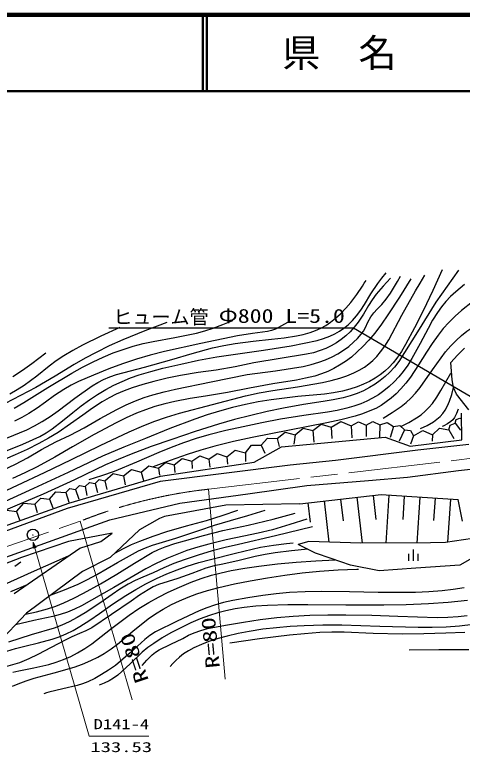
# Model space of a CAD drawing. Units: millimetres, scale not verified. Extents: x 40000 to 680000, y 20000 to 380000.
# Drawn here: x 273080 to 331731, y 283303 to 380000 of the extents above; entities that cross this region are included whole.
import ezdxf
from ezdxf.enums import TextEntityAlignment as Align

# ---------------------------------------------------------------- set-up
doc = ezdxf.new("R2010")
doc.units = ezdxf.units.MM
doc.header["$LTSCALE"] = 1000
doc.linetypes.add('CHAIN', pattern=[18.5, 12, -1.5, 3.5, -1.5])
for name, color, linetype, lineweight in [('M-BGD', 7, 'Continuous', 25), ('M-BGD-HTXT', 7, 'Continuous', 13), ('M-BMK', 2, 'CHAIN', 13), ('M-TTL', 2, 'Continuous', 140), ('M-TTL-LINE', 7, 'Continuous', 50)]:
    doc.layers.add(name, color=color, linetype=linetype, lineweight=lineweight)
doc.layers.add('M-BMK-SRVR', color=7, linetype='Continuous')
doc.layers.add('M-TTL-TXT', color=7, linetype='Continuous')
doc.styles.add('ＭＳ ゴシック', font='')
doc.styles.get('ＭＳ ゴシック').set_extended_font_data('MS Gothic')

# ---------------------------------------------------------------- blocks, each defined once
blk = doc.blocks.new('BUHIN96')
at = {"color": 3, "linetype": 'Continuous', "lineweight": 25}
for radius in [746, 22.5]:
    blk.add_circle((0, 0), radius, dxfattribs=at)

msp = doc.modelspace()

# ---------------------------------------------------------------- linework, layer by layer
at = {"layer": 'M-BGD'}
for p, q in [((317480, 338908), (285420, 338908)), ((342273, 324375), (317480, 338908)), ((331100, 335345), (332035, 336280)), ((330224, 334384), (331100, 335345)), ((330399, 332134), (330224, 334384)), ((330603, 331111), (330399, 332134)), ((330983, 330235), (330603, 331111)), ((332585, 328212), (330983, 330235)), ((330789, 326433), (330930, 326934)), ((330930, 326934), (331415, 327122)), ((331415, 327122), (331549, 327080)), ((331687, 324261), (331627, 327763)), ((312168, 325493), (313249, 326308)), ((313249, 326308), (314549, 325931)), ((314549, 325931), (315819, 326684)), ((314549, 325931), (314621, 324447)), ((315819, 326684), (317182, 326119)), ((317182, 326119), (318138, 326637)), ((317182, 326119), (317253, 324510)), ((318138, 326637), (319125, 326182)), ((319125, 326182), (320018, 326668)), ((319125, 326182), (319139, 324698)), ((320018, 326668), (320943, 326245)), ((320943, 326245), (320894, 324635)), ((320943, 326245), (321885, 326560)), ((321885, 326560), (322703, 325994)), ((322703, 325994), (322273, 324573)), ((322703, 325994), (323534, 326135)), ((323534, 326135), (324145, 325555)), ((329974, 325555), (330162, 326198)), ((330162, 326198), (330789, 326433)), ((330789, 326433), (331487, 325513)), ((307467, 324427), (308532, 325273)), ((308532, 325273), (309848, 324929)), ((309848, 324929), (309669, 323695)), ((309848, 324929), (310867, 325790)), ((310867, 325790), (312168, 325493)), ((312168, 325493), (312301, 323946)), ((324145, 325555), (323464, 324071)), ((324145, 325555), (324928, 325477)), ((324928, 325477), (325336, 324803)), ((325336, 324803), (326558, 325493)), ((326558, 325493), (327843, 324929)), ((327843, 324929), (327789, 324071)), ((327843, 324929), (328752, 325775)), ((328752, 325775), (329974, 325555)), ((329974, 325555), (330609, 324447)), ((305398, 323550), (306213, 324506)), ((306213, 324506), (307467, 324427)), ((307467, 324427), (307726, 323382)), ((308058, 323362), (321627, 324620)), ((321627, 324620), (324890, 323453)), ((324890, 323453), (331687, 324261)), ((325336, 324803), (324968, 323695)), ((303330, 322547), (304113, 323565)), ((304113, 323565), (305398, 323550)), ((304465, 321356), (308058, 323362)), ((305398, 323550), (305846, 322504)), ((332592, 323673), (325917, 322925)), ((296304, 321481), (297339, 322155)), ((297339, 322155), (298498, 321732)), ((298498, 321732), (299611, 322484)), ((299611, 322484), (300880, 322045)), ((300880, 322045), (301979, 322909)), ((300880, 322045), (300957, 321063)), ((301979, 322909), (303330, 322547)), ((303330, 322547), (303338, 321439)), ((325917, 322925), (315101, 321548)), ((291917, 320541), (292841, 321278)), ((292172, 319482), (304465, 321356)), ((292841, 321278), (293985, 320980)), ((293985, 320980), (295019, 321810)), ((295019, 321810), (296304, 321481)), ((296304, 321481), (296318, 320498)), ((298498, 321732), (298638, 320686)), ((315101, 321548), (309174, 320949)), ((331239, 320225), (338120, 321034)), ((287341, 319538), (288375, 320369)), ((288375, 320369), (289660, 320040)), ((289660, 320040), (290663, 320854)), ((290663, 320854), (291917, 320541)), ((291917, 320541), (292065, 319621)), ((309174, 320949), (292139, 318824)), ((293985, 320980), (294071, 319997)), ((324556, 319352), (331239, 320225)), ((280160, 315949), (292172, 319482)), ((284897, 318911), (285962, 319836)), ((285962, 319836), (287341, 319538)), ((287341, 319538), (287552, 318367)), ((289660, 320040), (289934, 318931)), ((319430, 318916), (324556, 319352)), ((292139, 318824), (279969, 315262)), ((281042, 317752), (281583, 318277)), ((281583, 318277), (282327, 318159)), ((282327, 318159), (282875, 318669)), ((282327, 318159), (282538, 316988)), ((282875, 318669), (283612, 318535)), ((283612, 318535), (284160, 319045)), ((283612, 318535), (283917, 317364)), ((284160, 319045), (284897, 318911)), ((284897, 318911), (285170, 317741)), ((303621, 317180), (311356, 318261)), ((311356, 318261), (319430, 318916)), ((277626, 316467), (278472, 317439)), ((278472, 317439), (279757, 317345)), ((279757, 317345), (280298, 317869)), ((279757, 317345), (280156, 316111)), ((280298, 317869), (281042, 317752)), ((281042, 317752), (281472, 316487)), ((294720, 315980), (303621, 317180)), ((275692, 315820), (276497, 316627)), ((276497, 316627), (277626, 316467)), ((277626, 316467), (278088, 315359)), ((310447, 315888), (321119, 317087)), ((313649, 316247), (314256, 310845)), ((315783, 316487), (316104, 313631)), ((317918, 316727), (318594, 310710)), ((320052, 316967), (320404, 313842)), ((321119, 317087), (331186, 316431)), ((322126, 317022), (321715, 310721)), ((324139, 316890), (323938, 313809)), ((326153, 316759), (325760, 310735)), ((328166, 316628), (327974, 313688)), ((330179, 316497), (329811, 310846)), ((331775, 313592), (331186, 316431)), ((271622, 312907), (280160, 315949)), ((279969, 315262), (271801, 312261)), ((273310, 314880), (274266, 315946)), ((274266, 315946), (275692, 315820)), ((275692, 315820), (276019, 314732)), ((285528, 313770), (294720, 315980)), ((300757, 315706), (292713, 314226)), ((310447, 315888), (300757, 315706)), ((311514, 316007), (311801, 313461)), ((272025, 315053), (273310, 314880)), ((273310, 314880), (273700, 313792)), ((283102, 312889), (285528, 313770)), ((292067, 313957), (289444, 312478)), ((292713, 314226), (292067, 313957)), ((268511, 307680), (283102, 312889)), ((289444, 312478), (285570, 308819)), ((285828, 312049), (280125, 310919)), ((284375, 310946), (285828, 312049)), ((280125, 310919), (273976, 308834)), ((281631, 310058), (284375, 310946)), ((311615, 310930), (310226, 310551)), ((312509, 309425), (310226, 310551)), ((318436, 310709), (311615, 310930)), ((327561, 310741), (318436, 310709)), ((329518, 310804), (327561, 310741)), ((333061, 311315), (329518, 310804)), ((273003, 304103), (281631, 310058)), ((325306, 309905), (325306, 308405)), ((273976, 308834), (263161, 304611)), ((285570, 308819), (281977, 307000)), ((314549, 308700), (312509, 309425)), ((317088, 307839), (314549, 308700)), ((324706, 309309), (324706, 308409)), ((325906, 309309), (325906, 308409)), ((332728, 308580), (331425, 307830)), ((320851, 307068), (317088, 307839)), ((331425, 307830), (325663, 307436)), ((281977, 307000), (274633, 301539)), ((325663, 307436), (320851, 307068)), ((274633, 301539), (269479, 296166))]:
    msp.add_line(p, q, dxfattribs=at)
for points in [[(331231, 346533), (329734, 344430), (328289, 342298), (325884, 338407), (323409, 334516), (322839, 333796), (322218, 333111), (321628, 332548), (320995, 332029), (320305, 331545), (319579, 331110), (318788, 330707), (317972, 330359), (317062, 330043), (316138, 329784), (314830, 329500), (313497, 329272), (310904, 328879), (308317, 328427), (306158, 327980), (304006, 327474), (301901, 326931), (299799, 326327), (296724, 325343), (293655, 324298), (290980, 323373), (288319, 322389), (286636, 321708), (284974, 320970), (280905, 319026), (276812, 317137), (273406, 315697), (270000, 314262)], [(329100, 346548), (327878, 343844), (326605, 341173), (325477, 338959), (324286, 336752), (323748, 335850), (323159, 334978), (322673, 334359), (322142, 333781), (321584, 333267), (320985, 332797), (320298, 332338), (319576, 331928), (318770, 331543), (317941, 331214), (317000, 330910), (316049, 330666), (314862, 330435), (313665, 330263), (310172, 329929), (306668, 329532), (304988, 329252), (303326, 328914), (301621, 328504), (299921, 328034), (298288, 327539), (296662, 326984), (293424, 325750), (290200, 324457), (287377, 323310), (284580, 322109), (280063, 320003), (275542, 317876), (271252, 315934)], [(322336, 345477), (321371, 344430), (320455, 343348), (319923, 342628), (319435, 341865), (318785, 340764), (318082, 339694), (317586, 339054), (317036, 338446), (316484, 337921), (315882, 337434), (315235, 336988), (314546, 336589), (313840, 336247), (313103, 335958), (312225, 335690), (311321, 335477), (307869, 334940), (304424, 334344), (301952, 333849), (299472, 333413), (297139, 333089), (294804, 332703), (293060, 332346), (291316, 331927), (289881, 331537), (288463, 331089), (287401, 330696), (286357, 330244), (285442, 329782), (284546, 329261), (283254, 328407), (281983, 327496), (280398, 326347), (278775, 325245), (277524, 324480), (276244, 323767), (274707, 323005), (273132, 322290), (270482, 321146)], [(271292, 317311), (273430, 318328), (276987, 319968), (280528, 321667), (284286, 323522), (288081, 325328), (289676, 326018), (291294, 326652), (292964, 327230), (294655, 327751), (298984, 328916), (303319, 330020), (305095, 330408), (306899, 330741), (310153, 331222), (313395, 331762), (314548, 332027), (315703, 332355), (316624, 332670), (317523, 333043), (318236, 333398), (318922, 333808), (319495, 334217), (320027, 334671), (320552, 335207), (321035, 335786), (321584, 336553), (322093, 337369), (323823, 340608), (325583, 343780), (326206, 344819), (326841, 345863)], [(271613, 320321), (273190, 321092), (274749, 321921), (276585, 322977), (278457, 323984), (280330, 324880), (282175, 325830), (284286, 327061), (286443, 328250), (287669, 328846), (288918, 329386), (290049, 329812), (291198, 330180), (292657, 330566), (294132, 330894), (298839, 331883), (303550, 332811), (307236, 333321), (310898, 333887), (311930, 334131), (312952, 334435), (313818, 334762), (314663, 335145), (315437, 335560), (316189, 336032), (316856, 336519), (317493, 337060), (318015, 337564), (318490, 338106), (318787, 338530), (319032, 338987), (319354, 339709), (319730, 340405), (320123, 340914), (320572, 341398), (321183, 342027), (321752, 342700), (322329, 343516), (322861, 344373), (323251, 345046), (323634, 345724)], [(271873, 322780), (274137, 323710), (276380, 324696), (277194, 325169), (277977, 325694), (279350, 326744), (280704, 327855), (281774, 328711), (282879, 329519), (283926, 330210), (285011, 330854), (286071, 331415), (287166, 331925), (288262, 332377), (289390, 332777), (290932, 333243), (292503, 333655), (294833, 334206), (297171, 334696), (299578, 335131), (302005, 335509), (305674, 336024), (309324, 336597), (311022, 336920), (312722, 337306), (313564, 337552), (314381, 337852), (315012, 338144), (315624, 338494), (316214, 338904), (316771, 339365), (317344, 339921), (317883, 340528), (318433, 341245), (318930, 341992), (319765, 343389), (320647, 344747), (321196, 345455), (321771, 346147)], [(324986, 345369), (323517, 342987), (321996, 340634), (321149, 339418), (320253, 338237), (319508, 337347), (318717, 336496), (317977, 335786), (317195, 335118), (316446, 334555), (315657, 334036), (314908, 333613), (314126, 333240), (313273, 332910), (312390, 332634), (311207, 332340), (310003, 332103), (306912, 331600), (303843, 331040), (300976, 330492), (298087, 330002), (296073, 329683), (294059, 329304), (292734, 328992), (291425, 328621), (290219, 328219), (289027, 327757), (287684, 327163), (286356, 326509), (283479, 324948), (280627, 323332), (278332, 322010), (276003, 320738), (274403, 319948), (272769, 319209)], [(272013, 324486), (274650, 325598), (275676, 326105), (276681, 326668), (277731, 327331), (278760, 328052), (280975, 329730), (283224, 331361), (283948, 331797), (284698, 332180), (285550, 332536), (286437, 332840), (290070, 333795), (293671, 334804), (296331, 335597), (299018, 336336), (300475, 336649), (301949, 336904), (304327, 337219), (306752, 337479), (308371, 337657), (309988, 337895), (310893, 338085), (311785, 338333), (312492, 338589), (313175, 338899), (313831, 339269), (314459, 339693), (315129, 340223), (315765, 340803), (316457, 341523), (317111, 342290), (317903, 343336), (318644, 344413), (318891, 344786), (319137, 345159)], [(332047, 344619), (330870, 343666), (330195, 343048), (329559, 342384), (329001, 341703), (328483, 340976), (327844, 339948), (327253, 338883), (326213, 336877), (325128, 334914), (324581, 334056), (323979, 333222), (323413, 332526), (322792, 331860), (322142, 331249), (321443, 330678), (320734, 330174), (319987, 329717), (319221, 329321), (318427, 328979), (317527, 328664), (316606, 328406), (315354, 328131), (314072, 327912), (310984, 327477), (307929, 326985), (305465, 326516), (303018, 325990), (300767, 325483), (298525, 324916), (296863, 324433), (295210, 323889), (293571, 323280), (291944, 322610), (289028, 321340), (286092, 320127), (284447, 319540), (282773, 319007)], [(333071, 342380), (331630, 341218), (330790, 340469), (329984, 339669), (329247, 338844), (328554, 337977), (327771, 336888), (327032, 335757), (326009, 334103), (324928, 332469), (324333, 331682), (323689, 330931), (323075, 330303), (322415, 329715), (321780, 329228), (321106, 328786), (320384, 328390), (319633, 328047), (318668, 327683), (317678, 327373), (315837, 326902), (313982, 326488), (309106, 325536), (304202, 324587), (301755, 324038), (299310, 323428), (297482, 322915), (295671, 322344), (293438, 321553), (291222, 320715)], [(321376, 327107), (322566, 327854), (323721, 328649), (324382, 329173), (325008, 329745), (325620, 330401), (326196, 331109), (327841, 333465), (329551, 335807), (330223, 336580), (330937, 337307), (331625, 337925), (332351, 338495), (333243, 339109), (334181, 339681), (335611, 340460), (337080, 341204)], [(293008, 339665), (290110, 338540), (287225, 337356), (285472, 336576), (283737, 335738), (282289, 334975), (280871, 334158), (278367, 332626), (275825, 331141), (273833, 330062), (271810, 329034)], [(273009, 328436), (274273, 329164), (277399, 331120), (280562, 333028), (281953, 333794), (283373, 334506), (284671, 335107), (285995, 335654), (287285, 336122), (288603, 336537), (289900, 336882), (291222, 337171), (294062, 337679), (296882, 338246), (297978, 338540), (299066, 338896), (300365, 339385), (301664, 339912)], [(308812, 339657), (308035, 339198), (307240, 338797), (306732, 338605), (306196, 338468), (304236, 338224), (302287, 337922), (297484, 336907), (292686, 335833), (290848, 335358), (289025, 334825), (287203, 334222), (285390, 333559), (283412, 332763), (281454, 331911), (280460, 331417), (279496, 330872), (278297, 330074), (277129, 329226), (276033, 328435), (274906, 327697), (273994, 327186), (273043, 326724)], [(286834, 339011), (284381, 337865), (281951, 336664), (280708, 335994), (279496, 335273), (278517, 334617), (277572, 333911), (275966, 332634), (274329, 331409), (273409, 330814), (272455, 330270)], [(272810, 332559), (274086, 333395), (275332, 334284), (276239, 334962), (277150, 335654)], [(323677, 325999), (324732, 326546), (325747, 327141), (326334, 327549), (326880, 328004), (327373, 328505), (327825, 329050), (328399, 329865), (328932, 330725), (329590, 331871), (330226, 333018)], [(326260, 325747), (327123, 326163), (327951, 326630), (328412, 326955), (328831, 327325), (329173, 327715), (329471, 328147), (329784, 328722), (330046, 329331), (330350, 330227), (330600, 331128)], [(331207, 328282), (330990, 327716), (330726, 327193), (330514, 326907), (330255, 326660), (329820, 326363), (329329, 326103), (329217, 326049), (329104, 325994)], [(274489, 301389), (275939, 301721), (277371, 302110), (278447, 302477), (279512, 302904), (280822, 303506), (282109, 304163), (284302, 305379), (286464, 306647), (288769, 308099), (291104, 309500), (291926, 309903), (292782, 310255), (294042, 310675), (295334, 311043), (297840, 311730), (300366, 312360), (303668, 313080), (306954, 313857), (308391, 314242), (309824, 314638)], [(277846, 303928), (279622, 304607), (281371, 305339), (282619, 305939), (283849, 306597), (286555, 308171), (289293, 309694), (290201, 310105), (291131, 310459), (294183, 311391), (297213, 312379), (299276, 313065), (301362, 313694), (303636, 314358), (305901, 315061)], [(302280, 315018), (300242, 314312), (298176, 313660), (295565, 312959), (292967, 312198), (291184, 311602), (289422, 310949), (288349, 310488), (287291, 309967), (286716, 309664), (286134, 309352)], [(311376, 313862), (309130, 313144), (306869, 312484), (304989, 312023), (303083, 311617), (300793, 311137), (298506, 310597), (297072, 310199), (295645, 309740), (294322, 309249), (293011, 308699), (291624, 308047), (290266, 307342), (286078, 304904), (281843, 302509), (280924, 302067), (279973, 301677), (279026, 301368), (278050, 301113), (275600, 300564), (273158, 300001)], [(312117, 312845), (307271, 311676), (302408, 310549), (300672, 310155), (298951, 309703), (297122, 309152), (295302, 308540), (293943, 308038), (292598, 307476), (291236, 306839), (289850, 306258), (288876, 305816), (287927, 305320), (286870, 304688), (285840, 304003), (284097, 302768), (282312, 301578), (281275, 300966), (280202, 300404), (279239, 299964), (278254, 299580), (275250, 298678), (272266, 297719)], [(272023, 296538), (273186, 296901), (274382, 297211), (276194, 297641), (277978, 298126), (278901, 298442), (279815, 298818), (280721, 299266), (281608, 299773), (282917, 300616), (284193, 301508), (285908, 302714), (287657, 303870), (288949, 304651), (290281, 305386), (291641, 306068), (293034, 306698), (294349, 307230), (295685, 307706), (297206, 308162), (298745, 308560), (302006, 309406), (305284, 310194), (306980, 310465), (308698, 310678), (309136, 310727), (309574, 310776)], [(311483, 309932), (309357, 309727), (307233, 309463), (305914, 309241), (304597, 308957), (302480, 308435), (300346, 307970), (299222, 307725), (298107, 307420), (296304, 306723), (294462, 306076), (293178, 305709), (291912, 305284), (291225, 304976), (290553, 304609), (289444, 303892), (288354, 303116), (285777, 301346), (283170, 299629), (282383, 299223), (281567, 298869), (280565, 298440), (279590, 297957), (277869, 297021), (276121, 296138), (274921, 295566), (273691, 295047), (271861, 294515)], [(280089, 308994), (275608, 307056), (271123, 305050)], [(272826, 293791), (273636, 293996), (275586, 294370), (277532, 294806), (278515, 295108), (279485, 295470), (280413, 295879), (281322, 296346), (282274, 296915), (283200, 297538), (285616, 299435), (288070, 301287), (289344, 302132), (290650, 302926), (291906, 303626), (293200, 304278), (294683, 304955), (296201, 305582), (297525, 306071), (298866, 306502), (300140, 306841), (301437, 307124), (303257, 307444), (305089, 307705), (307530, 308000), (309985, 308235), (312524, 308405), (315077, 308521)], [(273078, 307683), (273887, 308290)], [(272786, 291953), (273549, 292294), (274581, 292676), (275638, 293002), (278263, 293702), (280853, 294454), (281968, 294859), (283065, 295321), (283954, 295764), (284813, 296259), (285705, 296851), (286558, 297490), (288544, 299163), (290575, 300794), (291542, 301459), (292549, 302078), (293603, 302654), (294683, 303174), (295795, 303643), (296931, 304056), (298356, 304501), (299810, 304892), (301874, 305372), (303944, 305792), (306204, 306192), (308473, 306532), (310745, 306813), (313035, 307035), (315460, 307203), (317895, 307311), (318005, 307315), (318124, 307320)], [(272548, 304362), (274749, 305308)], [(331987, 304860), (330555, 304634), (329104, 304466), (327347, 304331), (325588, 304256), (323139, 304228), (320690, 304260), (316959, 304352), (313229, 304384), (311161, 304338), (309085, 304231), (307344, 304079), (305608, 303867), (303640, 303561), (301681, 303196), (300461, 302927), (299249, 302599), (298253, 302255), (297267, 301850), (294373, 300501), (291511, 299101), (290797, 298617), (290109, 298078), (288210, 296354), (286266, 294673), (285382, 294053), (284464, 293483), (283582, 292983), (282664, 292533), (281977, 292262), (281264, 292046), (279400, 291639), (277553, 291174), (277227, 291080), (276892, 290983)], [(332433, 303193), (329871, 302951), (327308, 302769), (324393, 302644), (321467, 302579), (316481, 302589), (311491, 302631), (308860, 302615), (306222, 302539), (304689, 302442), (303164, 302285), (301957, 302105), (300762, 301866), (299690, 301587), (298624, 301246), (297386, 300782), (296159, 300257), (294836, 299627), (293543, 298944), (292412, 298284), (291304, 297567), (290529, 297024), (289781, 296425), (288192, 294894), (286574, 293419), (286027, 293028), (285438, 292682), (284802, 292371), (284141, 292080)], [(289765, 294672), (290405, 295397), (291079, 296071), (291523, 296435), (291999, 296749), (293556, 297462), (295103, 298238), (295848, 298638), (296617, 298982), (297464, 299274), (298332, 299508), (300695, 299969), (303070, 300370), (305241, 300700), (307415, 300970), (309587, 301150), (311763, 301270), (314120, 301335), (316487, 301339), (319881, 301280), (323290, 301160), (325878, 301042), (328463, 300983), (329831, 301011), (331193, 301099), (332388, 301238)], [(333182, 300037), (331393, 299842), (329602, 299708), (327776, 299643), (325938, 299639), (320951, 299802), (315956, 299958), (313480, 299957), (311001, 299897), (309196, 299798), (307387, 299638), (305591, 299420), (303799, 299141), (302356, 298871), (300930, 298543), (299725, 298211), (298537, 297820), (297539, 297433), (296562, 296988), (295860, 296617), (295182, 296190), (294661, 295789), (294173, 295338), (293800, 294950), (293435, 294553)], [(301275, 297661), (305165, 298207), (309075, 298696), (311066, 298895), (313060, 299034), (314657, 299086), (316253, 299078), (320054, 298921), (323869, 298824), (326716, 298860), (329576, 298957), (332091, 299065)], [(324764, 296714), (328680, 296780), (332612, 296787)]]:
    msp.add_lwpolyline(points, dxfattribs=at)
at = {"layer": 'M-BGD-HTXT'}
for p, q in [((300678, 292901), (298487, 317793)), ((281656, 313591), (288477, 290170)), ((275477, 310835), (282830, 285414)), ((282830, 285414), (290645, 285414))]:
    msp.add_line(p, q, dxfattribs=at)
for points in [[(275477, 310835), (275505, 310063), (275865, 310167)], [(275519, 310688), (275798, 310196), (275546, 310123)], [(275540, 310616), (275763, 310216), (275565, 310158)], [(275562, 310542), (275728, 310235), (275584, 310193)], [(275582, 310470), (275694, 310254), (275604, 310228)]]:
    msp.add_lwpolyline(points, close=True, dxfattribs=at)
for points in [[(275498, 310762), (275833, 310177), (275527, 310089), (275499, 310760)], [(275641, 310268), (275604, 310396), (275659, 310273), (275623, 310263), (275604, 310396)]]:
    msp.add_lwpolyline(points, dxfattribs=at)
at = {"layer": 'M-BMK'}
for p, q in [((298487, 317793), (338055, 322435)), ((266142, 308231), (281656, 313591))]:
    msp.add_line(p, q, dxfattribs=at)
msp.add_arc((305476, 253990), 64185, 96.25159, 111.78516, dxfattribs=at)
at = {"layer": 'M-TTL'}
msp.add_line((680000, 380000), (40000, 380000), dxfattribs=at)
at = {"layer": 'M-TTL-LINE'}
for p, q in [((297750, 380000), (297750, 370000)), ((298250, 380000), (298250, 370000)), ((40000, 370000), (680000, 370000))]:
    msp.add_line(p, q, dxfattribs=at)

# ---------------------------------------------------------------- block references
at = {"layer": 'M-BMK-SRVR', "rotation": 304.89134}
msp.add_blockref('BUHIN96', (275467, 311808), dxfattribs=at)

# ---------------------------------------------------------------- texts
at = {"layer": 'M-BGD-HTXT', "style": 'ＭＳ ゴシック'}
msp.add_text('ヒューム管', height=1833, dxfattribs=at).set_placement((285990, 338908), align=Align.BOTTOM_LEFT)
for s, height, width, p in [('Φ800 L=5.0', 1833, 1.25, (299811, 339051)), ('D141-4', 1320, 1.35, (283417, 285932)), ('133.53', 1320, 1.5, (282998, 282929))]:
    msp.add_text(s, height=height, dxfattribs=dict(at, width=width)).set_placement(p, align=Align.BOTTOM_LEFT)
at = {"layer": 'M-BGD-HTXT', "style": 'ＭＳ ゴシック', "width": 1.35}
for rotation, p in [(95.5, (300507, 294446)), (108.4, (291185, 292924))]:
    msp.add_text('R=80', height=1833, rotation=rotation, dxfattribs=at).set_placement(p, align=Align.BOTTOM_LEFT)
at = {"layer": 'M-TTL-TXT', "style": 'ＭＳ ゴシック'}
msp.add_text('県\u3000名', height=3666, dxfattribs=at).set_placement((315625, 375000), align=Align.MIDDLE_CENTER)

doc.saveas('drawing.dxf')
